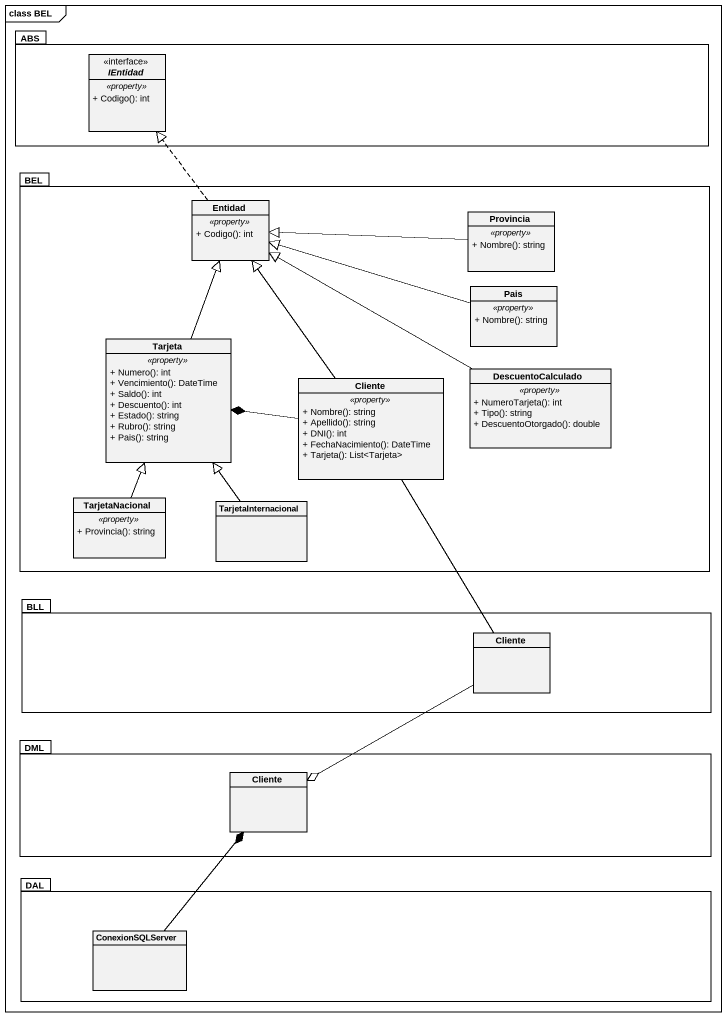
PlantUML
@startuml
mainframe class BEL
hide circle
hide empty members
skinparam classAttributeIconSize 0
package ABS {
  interface IEntidad {
    .. <<property>> ..
    + Codigo(): int
  }
}
package BEL {
  class Entidad {
    .. <<property>> ..
    + Codigo(): int
  }
  class Provincia {
    .. <<property>> ..
    + Nombre(): string
  }
  class Pais {
    .. <<property>> ..
    + Nombre(): string
  }
  class Tarjeta {
    .. <<property>> ..
    + Numero(): int
    + Vencimiento(): DateTime
    + Saldo(): int
    + Descuento(): int
    + Estado(): string
    + Rubro(): string
    + Pais(): string
  }
  class Cliente {
    .. <<property>> ..
    + Nombre(): string
    + Apellido(): string
    + DNI(): int
    + FechaNacimiento(): DateTime
    + Tarjeta(): List<Tarjeta>
  }
  class DescuentoCalculado {
    .. <<property>> ..
    + NumeroTarjeta(): int
    + Tipo(): string
    + DescuentoOtorgado(): double
  }
  class TarjetaNacional {
    .. <<property>> ..
    + Provincia(): string
  }
  class TarjetaInternacional
}
package BLL {
  class "Cliente" as Cliente_2
}
package DML {
  class "Cliente" as Cliente_3
}
package DAL {
  class ConexionSQLServer
}
Entidad .up.|> IEntidad
Provincia -left-|> Entidad
Pais -left-|> Entidad
Tarjeta -up-|> Entidad
Cliente -up-|> Entidad
Cliente -left-* Tarjeta
DescuentoCalculado -left-|> Entidad
TarjetaNacional -up-|> Tarjeta
TarjetaInternacional -up-|> Tarjeta
Cliente_2 -up- Cliente
Cliente_2 -left-o Cliente_3
ConexionSQLServer -up-* Cliente_3
@enduml
